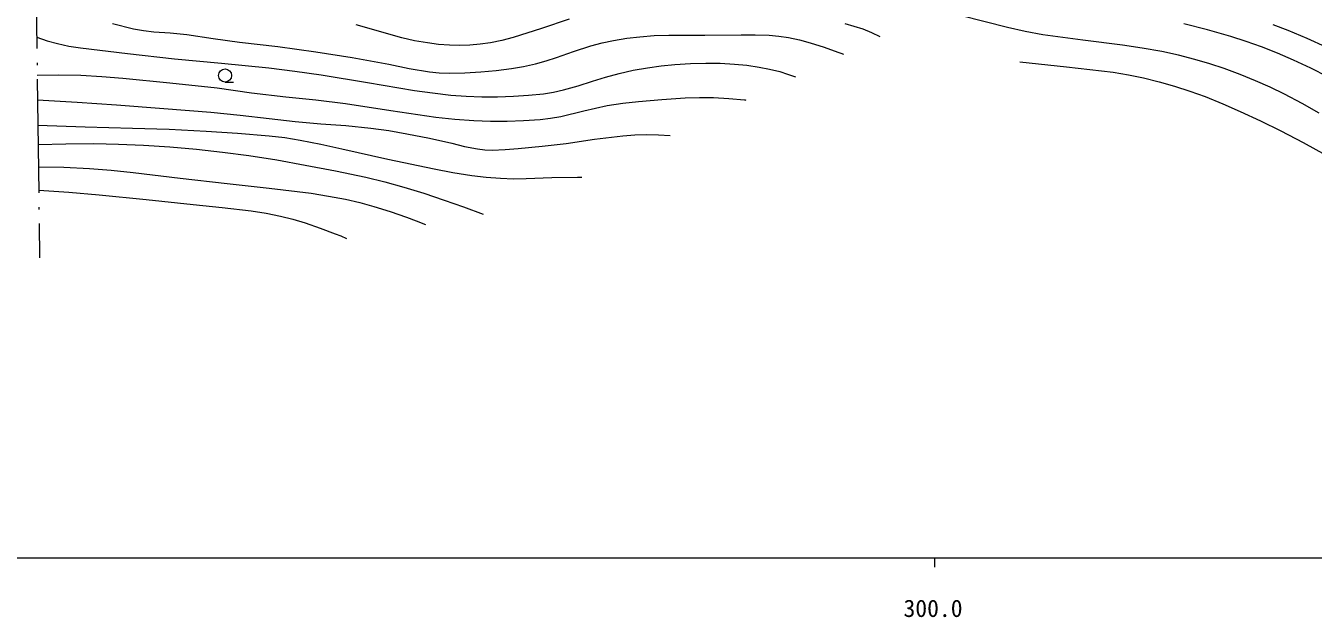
# Model space of a CAD drawing. Units: millimetres, scale not verified. Extents: x 61448 to 701448, y 5061 to 365061.
# Drawn here: x 293544 to 429406, y 183776 to 246248 of the extents above; entities that cross this region are included whole.
import ezdxf
from ezdxf.enums import TextEntityAlignment as Align

# ---------------------------------------------------------------- set-up
doc = ezdxf.new("R2010")
doc.units = ezdxf.units.MM
doc.header["$LTSCALE"] = 1000
doc.linetypes.add('LONG_DASHED_DOTTED', pattern=[15.25, 12, -1.5, 0.25, -1.5])
doc.layers.add('S-SUV', color=7, linetype='Continuous', lineweight=13)
doc.styles.add('ＭＳ ゴシック', font='')
doc.styles.get('ＭＳ ゴシック').set_extended_font_data('MS Gothic')

msp = doc.modelspace()

# ---------------------------------------------------------------- linework, layer by layer
at = {"layer": 'S-SUV', "linetype": 'LONG_DASHED_DOTTED'}
msp.add_line((293789, 316839), (295002, 221731), dxfattribs=at)
at = {"layer": 'S-SUV'}
for p, q in [((397129, 246063), (392292, 247289)), ((302713, 246482), (304925, 245916)), ((304925, 245916), (305980, 245736)), ((333216, 244975), (328420, 246333)), ((347959, 245944), (344983, 245002)), ((350900, 246938), (347959, 245944)), ((380974, 246183), (380010, 246440)), ((381918, 245870), (380974, 246183)), ((399003, 245649), (397129, 246063)), ((418239, 245805), (415760, 246441)), ((425133, 246374), (426730, 245763)), ((294705, 245026), (295792, 244663)), ((295792, 244663), (296894, 244357)), ((305980, 245736), (307043, 245617)), ((307043, 245617), (308787, 245502)), ((308787, 245502), (310534, 245327)), ((310534, 245327), (313307, 244897)), ((313307, 244897), (316100, 244523)), ((334573, 244670), (333216, 244975)), ((335941, 244425), (334573, 244670)), ((343790, 244700), (342574, 244455)), ((344983, 245002), (343790, 244700)), ((354365, 244447), (355580, 244698)), ((355580, 244698), (356963, 244923)), ((356963, 244923), (358353, 245087)), ((358353, 245087), (359870, 245204)), ((359870, 245204), (361398, 245261)), ((361398, 245261), (365213, 245245)), ((365213, 245245), (369045, 245291)), ((369045, 245291), (370518, 245298)), ((370518, 245298), (371981, 245244)), ((371981, 245244), (373017, 245149)), ((373017, 245149), (374045, 244994)), ((374045, 244994), (375189, 244754)), ((375189, 244754), (376324, 244454)), ((382826, 245495), (381918, 245870)), ((383703, 245067), (382826, 245495)), ((400877, 245297), (399003, 245649)), ((405075, 244723), (400877, 245297)), ((409284, 244208), (405075, 244723)), ((420701, 245111), (418239, 245805)), ((422331, 244598), (420701, 245111)), ((423941, 244028), (422331, 244598)), ((426730, 245763), (428733, 244923)), ((428733, 244923), (430721, 244024)), ((296894, 244357), (298102, 244101)), ((298102, 244101), (299325, 243902)), ((299325, 243902), (304290, 243324)), ((304290, 243324), (309246, 242749)), ((316100, 244523), (320130, 244047)), ((320130, 244047), (324161, 243509)), ((324161, 243509), (328006, 242877)), ((337091, 244275), (335941, 244425)), ((338247, 244186), (337091, 244275)), ((339337, 244163), (338247, 244186)), ((340418, 244200), (339337, 244163)), ((341505, 244298), (340418, 244200)), ((342574, 244455), (341505, 244298)), ((349564, 242896), (351349, 243543)), ((351349, 243543), (353164, 244137)), ((353164, 244137), (354365, 244447)), ((376324, 244454), (377785, 243994)), ((377785, 243994), (379246, 243470)), ((379246, 243470), (379539, 243359)), ((379539, 243359), (379832, 243247)), ((411359, 243890), (409284, 244208)), ((413414, 243514), (411359, 243890)), ((415171, 243132), (413414, 243514)), ((425642, 243357), (423941, 244028)), ((427322, 242629), (425642, 243357)), ((309246, 242749), (314211, 242283)), ((314211, 242283), (319184, 241794)), ((328006, 242877), (331852, 242184)), ((331852, 242184), (333988, 241744)), ((344818, 241738), (346082, 241947)), ((346082, 241947), (347332, 242214)), ((347332, 242214), (348456, 242526)), ((348456, 242526), (349564, 242896)), ((359138, 241815), (360591, 242021)), ((360591, 242021), (362053, 242167)), ((362053, 242167), (363680, 242267)), ((363680, 242267), (365312, 242307)), ((365312, 242307), (366823, 242285)), ((366823, 242285), (368331, 242203)), ((368331, 242203), (369646, 242075)), ((369646, 242075), (370954, 241887)), ((370954, 241887), (372045, 241674)), ((398449, 242437), (403374, 241915)), ((403374, 241915), (408307, 241332)), ((416916, 242690), (415171, 243132)), ((418480, 242236), (416916, 242690)), ((420018, 241728), (418480, 242236)), ((429142, 241771), (427322, 242629)), ((294756, 241039), (297052, 241055)), ((297052, 241055), (299345, 241011)), ((299345, 241011), (301568, 240887)), ((301568, 240887), (303797, 240703)), ((303797, 240703), (308762, 240223)), ((319184, 241794), (321942, 241465)), ((321942, 241465), (324702, 241076)), ((324702, 241076), (329621, 240260)), ((333988, 241744), (336137, 241363)), ((336137, 241363), (337169, 241274)), ((337169, 241274), (338217, 241245)), ((338217, 241245), (339889, 241285)), ((339889, 241285), (341568, 241385)), ((341568, 241385), (343191, 241531)), ((343191, 241531), (344818, 241738)), ((353344, 240399), (354738, 240833)), ((354738, 240833), (356149, 241209)), ((356149, 241209), (357632, 241540)), ((357632, 241540), (359138, 241815)), ((372045, 241674), (373120, 241403)), ((373120, 241403), (373938, 241149)), ((373938, 241149), (374755, 240860)), ((408307, 241332), (409903, 241062)), ((409903, 241062), (411499, 240731)), ((411499, 240731), (413132, 240330)), ((421678, 241113), (420018, 241728)), ((423308, 240445), (421678, 241113)), ((430936, 240860), (429142, 241771)), ((308762, 240223), (313729, 239682)), ((313729, 239682), (317362, 239174)), ((314574, 240302), (315470, 240302)), ((317362, 239174), (321003, 238725)), ((329621, 240260), (334549, 239421)), ((334549, 239421), (336459, 239145)), ((336459, 239145), (338387, 238927)), ((348164, 239067), (349240, 239235)), ((349240, 239235), (350303, 239463)), ((350303, 239463), (351825, 239900)), ((351825, 239900), (353344, 240399)), ((413132, 240330), (414749, 239871)), ((414749, 239871), (416379, 239346)), ((416379, 239346), (417987, 238765)), ((424862, 239752), (423308, 240445)), ((426389, 239005), (424862, 239752)), ((294789, 238415), (298963, 238189)), ((298963, 238189), (303133, 237904)), ((303133, 237904), (308108, 237519)), ((321003, 238725), (324157, 238418)), ((324157, 238418), (327303, 238052)), ((327303, 238052), (332055, 237285)), ((338387, 238927), (340022, 238799)), ((340022, 238799), (341660, 238731)), ((341660, 238731), (343329, 238734)), ((343329, 238734), (344998, 238797)), ((344998, 238797), (346579, 238901)), ((346579, 238901), (348164, 239067)), ((352448, 237271), (354897, 237812)), ((354897, 237812), (356538, 238055)), ((356538, 238055), (358190, 238240)), ((358190, 238240), (360655, 238465)), ((360655, 238465), (363120, 238629)), ((363120, 238629), (364626, 238674)), ((364626, 238674), (366131, 238658)), ((366131, 238658), (367752, 238566)), ((367752, 238566), (369382, 238413)), ((369382, 238413), (369451, 238406)), ((369451, 238406), (369521, 238398)), ((417987, 238765), (419860, 238013)), ((419860, 238013), (421711, 237205)), ((428227, 238033), (426389, 239005)), ((430037, 237008), (428227, 238033)), ((308108, 237519), (313086, 237118)), ((313086, 237118), (316158, 236819)), ((316158, 236819), (319236, 236459)), ((319236, 236459), (321957, 236150)), ((332055, 237285), (336818, 236579)), ((336818, 236579), (338815, 236379)), ((347831, 236358), (348932, 236487)), ((348932, 236487), (350023, 236675)), ((350023, 236675), (352448, 237271)), ((421711, 237205), (423855, 236200)), ((294823, 235754), (299802, 235570)), ((299802, 235570), (304800, 235442)), ((304800, 235442), (308682, 235313)), ((308682, 235313), (312573, 235124)), ((312573, 235124), (315903, 234903)), ((321957, 236150), (324684, 235901)), ((324684, 235901), (327333, 235696)), ((327333, 235696), (329976, 235431)), ((329976, 235431), (331866, 235168)), ((331866, 235168), (333746, 234844)), ((338815, 236379), (340818, 236240)), ((340818, 236240), (342576, 236179)), ((342576, 236179), (344335, 236179)), ((344335, 236179), (346085, 236238)), ((346085, 236238), (347831, 236358)), ((423855, 236200), (425971, 235142)), ((425971, 235142), (428334, 233906)), ((294849, 233721), (297778, 233793)), ((297778, 233793), (300717, 233806)), ((300717, 233806), (303344, 233751)), ((303344, 233751), (305969, 233635)), ((315903, 234903), (319243, 234621)), ((319243, 234621), (320871, 234430)), ((320871, 234430), (322499, 234177)), ((322499, 234177), (324696, 233744)), ((324696, 233744), (326892, 233249)), ((333746, 234844), (336136, 234369)), ((336136, 234369), (338516, 233834)), ((338516, 233834), (339853, 233509)), ((348050, 233520), (350577, 233813)), ((350577, 233813), (353563, 234256)), ((353563, 234256), (356554, 234638)), ((356554, 234638), (357806, 234721)), ((357806, 234721), (359062, 234744)), ((359062, 234744), (360311, 234718)), ((360311, 234718), (361560, 234655)), ((428334, 233906), (430683, 232609)), ((305969, 233635), (308761, 233451)), ((308761, 233451), (311558, 233206)), ((311558, 233206), (314319, 232905)), ((314319, 232905), (317073, 232543)), ((317073, 232543), (320053, 232071)), ((326892, 233249), (331757, 232165)), ((339853, 233509), (341197, 233243)), ((341197, 233243), (341978, 233153)), ((341978, 233153), (342773, 233122)), ((342773, 233122), (344143, 233174)), ((344143, 233174), (345523, 233288)), ((345523, 233288), (348050, 233520)), ((294879, 231362), (297568, 231301)), ((297568, 231301), (300263, 231179)), ((300263, 231179), (302573, 231000)), ((302573, 231000), (304879, 230762)), ((320053, 232071), (323024, 231540)), ((323024, 231540), (326225, 230919)), ((331757, 232165), (336644, 231126)), ((336644, 231126), (338620, 230758)), ((304879, 230762), (309831, 230163)), ((309831, 230163), (314793, 229581)), ((326225, 230919), (329424, 230238)), ((329424, 230238), (331435, 229752)), ((331435, 229752), (333429, 229209)), ((338620, 230758), (340616, 230447)), ((340616, 230447), (342135, 230264)), ((342135, 230264), (343658, 230140)), ((343658, 230140), (345004, 230091)), ((345004, 230091), (346353, 230102)), ((346353, 230102), (349061, 230213)), ((349061, 230213), (351764, 230264)), ((351764, 230264), (351983, 230262)), ((351983, 230262), (352213, 230259)), ((294911, 228871), (298103, 228669)), ((298103, 228669), (301290, 228407)), ((301290, 228407), (306249, 227896)), ((314793, 229581), (319219, 229095)), ((319219, 229095), (323656, 228548)), ((323656, 228548), (325476, 228263)), ((325476, 228263), (327283, 227920)), ((333429, 229209), (335567, 228555)), ((335567, 228555), (337698, 227841)), ((306249, 227896), (311216, 227384)), ((311216, 227384), (314277, 227064)), ((314277, 227064), (317347, 226683)), ((327283, 227920), (328790, 227573)), ((328790, 227573), (330282, 227167)), ((330282, 227167), (332005, 226629)), ((337698, 227841), (339749, 227105)), ((339749, 227105), (341801, 226334)), ((317347, 226683), (318898, 226437)), ((318898, 226437), (320435, 226132)), ((320435, 226132), (321741, 225809)), ((321741, 225809), (323041, 225426)), ((332005, 226629), (333723, 226029)), ((333723, 226029), (334726, 225654)), ((334726, 225654), (335735, 225263)), ((323041, 225426), (324628, 224885)), ((324628, 224885), (326199, 224285)), ((326199, 224285), (326803, 224042)), ((326803, 224042), (327407, 223793)), ((61448, 190061), (600448, 190061)), ((389448, 190061), (389448, 189061))]:
    msp.add_line(p, q, dxfattribs=at)
msp.add_circle((314574, 240991), 688, dxfattribs=at)

# ---------------------------------------------------------------- texts
at = {"layer": 'S-SUV', "style": 'ＭＳ ゴシック'}
msp.add_text('300.0', height=1833, dxfattribs=at).set_placement((386167, 183256), align=Align.BOTTOM_LEFT)

doc.saveas('drawing.dxf')
